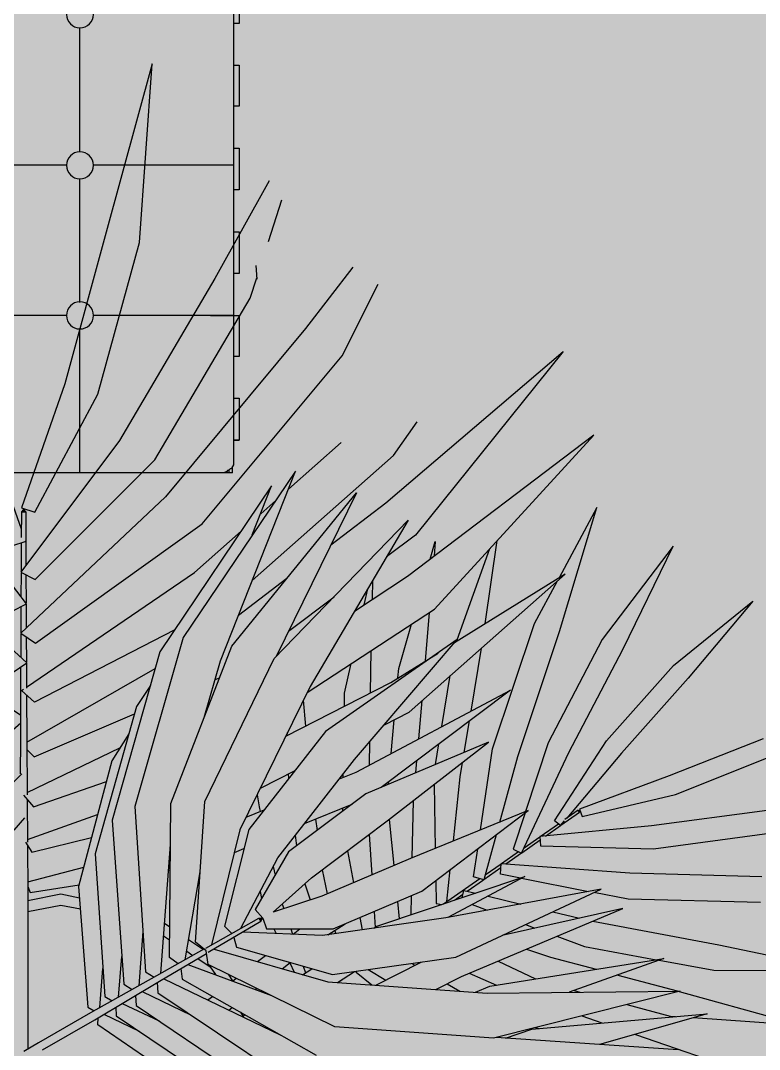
# Model space of a CAD drawing. Header units: millimetres. Extents: x 11706 to 69606, y 10911 to 38811.
# Drawn here: x 31930 to 32644, y 12427 to 13422 of the extents above; entities that cross this region are included whole.
import ezdxf

# ---------------------------------------------------------------- set-up
doc = ezdxf.new("R2010")
doc.units = ezdxf.units.MM
for name, color, linetype in [('floor', 172, 'Continuous'), ('Furniture', 34, 'Continuous'), ('plants', 69, 'Continuous'), ('wall', 5, 'Continuous')]:
    doc.layers.add(name, color=color, linetype=linetype)
doc.layers.add('hatch', color=252, linetype='Continuous', lineweight=0)

# ---------------------------------------------------------------- blocks, each defined once
blk = doc.blocks.new('sadfaaa')
at = {"layer": 'hatch', "ltscale": 10}
blk.add_hatch(color=254, dxfattribs=at).paths.add_polyline_path([(-5.55625, 365.125), (-5.55625, 366.7125), (-6.35, 368.3), (-6.35, 374.65), (-768.35, 374.65), (-768.35, 302.41875), (-774.7, 302.41875), (-774.7, 261.9375), (-768.35, 261.9375), (-768.35, 222.25), (-774.7, 222.25), (-774.7, 181.76875), (-768.35, 181.76875), (-768.35, 141.2875), (-774.7, 141.2875), (-774.7, 100.80625), (-768.35, 100.80625), (-768.35, 60.325), (-774.7, 60.325), (-774.7, 19.84375), (-768.35, 19.84375), (-768.35, -19.84375), (-774.7, -19.84375), (-774.7, -60.325), (-768.35, -60.325), (-768.35, -100.80625), (-774.7, -100.80625), (-774.7, -141.2875), (-768.35, -141.2875), (-768.35, -181.76875), (-774.7, -181.76875), (-774.7, -222.25), (-768.35, -222.25), (-768.35, -261.9375), (-774.7, -261.9375), (-774.7, -302.41875), (-768.35, -302.41875), (-768.35, -374.65), (-9.525, -374.65), (-9.525, -370.68125), (-7.9375, -370.68125), (-7.14375, -369.8875), (-6.35, -368.3), (-5.55625, -366.7125), (-5.55625, -365.125)])
for p, q in [((-6.35, 374.65), (-768.35, 374.65)), ((-15.08125, 374.65), (-17.4625, 374.65)), ((-13.49375, 373.85625), (-15.08125, 374.65)), ((-11.90625, 373.0625), (-13.49375, 373.85625)), ((-11.1125, 372.26875), (-11.90625, 373.0625)), ((-9.525, 371.475), (-11.1125, 372.26875)), ((-9.525, 374.65), (-9.525, 371.475)), ((-8.73125, 370.68125), (-9.525, 371.475)), ((-7.9375, 370.68125), (-8.73125, 370.68125)), ((-7.14375, 369.8875), (-7.9375, 370.68125)), ((-6.35, 368.3), (-7.14375, 369.8875)), ((-6.35, 374.65), (-6.35, 368.3)), ((-5.55625, 366.7125), (-6.35, 368.3)), ((-5.55625, 365.125), (-5.55625, 366.7125)), ((-5.55625, -365.125), (-5.55625, 365.125))]:
    blk.add_line(p, q)
at = {"color": 0}
for p, q in [((-153.9875, 374.65), (-153.9875, 235.74375)), ((0, 342.9), (-5.55625, 342.9)), ((-5.55625, 342.9), (0, 342.9)), ((0, 302.41875), (0, 342.9)), ((-5.55625, 302.41875), (0, 302.41875)), ((0, 261.9375), (-5.55625, 261.9375)), ((0, 222.25), (0, 261.9375)), ((-166.6875, 222.25), (-271.4625, 222.25)), ((-5.55625, 222.25), (-140.49375, 222.25)), ((-27.78125, 222.25), (0, 222.25)), ((-153.9875, 209.55), (-153.9875, 89.69375)), ((0, 181.76875), (-5.55625, 181.76875)), ((0, 141.2875), (0, 181.76875)), ((-5.55625, 141.2875), (0, 141.2875)), ((0, 100.80625), (-5.55625, 100.80625)), ((0, 60.325), (0, 100.80625)), ((-166.6875, 76.99375), (-271.4625, 76.99375)), ((-5.55625, 76.99375), (-140.49375, 76.99375)), ((-153.9875, 63.5), (-153.9875, -56.35625)), ((-5.55625, 60.325), (0, 60.325)), ((0, 19.84375), (-5.55625, 19.84375)), ((0, -19.84375), (0, 19.84375)), ((-5.55625, -19.84375), (0, -19.84375)), ((0, -60.325), (-5.55625, -60.325)), ((0, -100.80625), (0, -60.325))]:
    blk.add_line(p, q, dxfattribs=at)
for centre in [(-153.9875, 222.25), (-153.9875, 76.99375), (-153.9875, -69.05625)]:
    blk.add_circle(centre, 13.09086, dxfattribs=at)
blk = doc.blocks.new('z_49')
for p, q in [((1.1721, 9.5133), (0.7252, 7.8857)), ((1.0472, 7.7871), (1.1721, 9.5133)), ((2.3027, 8.3822), (1.7756, 7.4367)), ((2.2959, 7.7953), (2.4257, 8.1982)), ((0.7252, 7.8857), (0.3248, 6.4193)), ((0.6468, 6.3197), (1.0472, 7.7871)), ((2.1735, 7.5617), (2.1832, 7.4316)), ((3.1127, 7.5465), (2.6529, 6.9542)), ((1.7756, 7.4367), (0.8544, 5.8697)), ((2.119, 7.2464), (2.1823, 7.443)), ((3.009, 6.69), (3.3558, 7.3836)), ((1.1979, 5.682), (2.119, 7.2464)), ((2.6529, 6.9542), (1.2995, 5.3239)), ((1.6556, 5.0643), (3.009, 6.69)), ((3.4308, 5.2654), (5.1451, 6.7304)), ((5.1451, 6.7304), (3.7165, 4.955)), ((0.3248, 6.4193), (-0.0936, 5.2176)), ((0.0353, 5.1781), (0.6468, 6.3197)), ((-0.092, 5.0125), (-0.4674, 6.0627)), ((3.5055, 5.7245), (3.7329, 6.0506)), ((5.4412, 5.9219), (3.6415, 4.5556)), ((3.9005, 4.2389), (5.4412, 5.9219)), ((0.8544, 5.8697), (-0.098, 4.5956)), ((2.4885, 5.3981), (2.9988, 5.8511)), ((0.0396, 4.5235), (1.1979, 5.682)), ((2.1394, 4.5165), (3.5055, 5.7245)), ((-0.0455, 4.2896), (-0.997, 5.5292)), ((2.5573, 5.5721), (1.469, 3.9641)), ((1.831, 3.7374), (2.5573, 5.5721)), ((2.3264, 5.4318), (1.2453, 3.824)), ((2.1394, 4.9559), (2.3264, 5.4318)), ((1.2995, 5.3239), (-0.101, 4.0071)), ((1.9401, 3.8805), (3.147, 5.3648)), ((2.2201, 5.1601), (2.3661, 5.2896)), ((3.147, 5.3648), (2.369, 3.7801)), ((-0.0936, 5.2176), (0.0353, 5.1781)), ((-0.092, 4.9322), (-0.0907, 5.179)), ((-0.0907, 5.179), (-0.0713, 5.2031)), ((-0.0907, 5.179), (-0.0519, 5.179)), ((-0.0713, 5.2031), (-0.0713, 5.179)), ((-0.0519, 5.179), (-0.0713, 5.2031)), ((-0.0519, 5.179), (-0.0496, 4.6603)), ((2.9001, 4.8613), (3.4308, 5.2654)), ((5.471, 5.2222), (5.1062, 4.5418)), ((5.1101, 4.0232), (5.471, 5.2222)), ((2.3522, 3.7618), (3.647, 5.0991)), ((3.647, 5.0991), (2.6977, 3.4896)), ((-0.0422, 3.7195), (-1.4421, 5.0015)), ((0.042, 3.9079), (1.6556, 5.0643)), ((1.5815, 4.5934), (2.0306, 4.9919)), ((-0.1778, 4.8545), (-0.0572, 4.8914)), ((-0.0936, 4.6018), (-0.092, 4.8807)), ((-0.0496, 4.8939), (-0.0506, 4.8984)), ((-0.0506, 4.8934), (-0.0496, 4.8939)), ((3.7165, 4.955), (3.437, 4.7431)), ((3.8593, 4.7209), (3.9085, 4.8934)), ((3.9085, 4.8934), (3.8971, 4.7496)), ((4.3898, 4.0963), (4.5084, 4.9029)), ((4.1189, 3.942), (4.4379, 4.8258)), ((6.209, 4.8485), (5.5226, 3.9454)), ((5.7214, 3.8488), (6.209, 4.8485)), ((-0.098, 4.5956), (0.0396, 4.5235)), ((-0.0947, 4.3542), (-0.0936, 4.5933)), ((-0.0444, 3.4821), (1.5815, 4.5934)), ((-0.0496, 4.5701), (-0.0479, 4.2938)), ((2.0066, 4.1811), (2.4736, 4.5367)), ((3.6415, 4.5556), (3.1265, 4.2166)), ((3.3013, 4.3316), (3.3056, 4.5202)), ((3.6556, 3.2421), (5.1646, 4.5781)), ((5.1646, 4.5781), (4.0955, 3.9132)), ((4.8684, 4.0984), (5.0904, 4.5125)), ((3.2209, 4.2788), (3.2557, 4.4357)), ((-1.7241, 4.2957), (-0.0996, 3.2139)), ((-0.182, 4.2182), (-0.0455, 4.2896)), ((-0.0479, 4.2879), (-0.047, 4.0574)), ((2.4898, 4.025), (2.9301, 4.3588)), ((6.2116, 3.6918), (6.9808, 4.3161)), ((6.9808, 4.3161), (6.3558, 3.5717)), ((-0.0959, 4.0114), (-0.0947, 4.2636)), ((2.6698, 3.4326), (3.9005, 4.2389)), ((3.814, 3.7382), (3.8525, 4.2074)), ((3.5556, 3.6651), (3.6783, 4.0937)), ((4.4634, 2.8854), (4.8684, 4.0984)), ((-0.101, 4.0071), (0.042, 3.9079)), ((-0.0969, 3.7696), (-0.0959, 4.0039)), ((1.3892, 4.0379), (0.0328, 3.3369)), ((4.7085, 2.8127), (5.1101, 4.0232)), ((-0.047, 3.9696), (-0.0455, 3.7225)), ((1.469, 3.9641), (1.0017, 2.3303)), ((4.1212, 3.9433), (2.8457, 3.0533)), ((3.1274, 2.7825), (4.1212, 3.9433)), ((4.1129, 3.9241), (4.1189, 3.9405)), ((5.5226, 3.9454), (4.9993, 2.9464)), ((1.2453, 3.824), (0.7847, 2.1966)), ((1.3512, 2.3592), (1.9401, 3.8805)), ((3.2809, 3.4283), (3.2901, 3.839)), ((3.4793, 3.53), (3.9357, 3.8139)), ((4.255, 3.2527), (4.3553, 3.8616)), ((5.2009, 2.8518), (5.7214, 3.8488)), ((-0.1846, 3.6218), (-0.0422, 3.7195)), ((-0.0455, 3.7172), (-0.0444, 3.4728)), ((1.6731, 3.1908), (1.831, 3.7374)), ((1.6787, 2.3764), (2.3522, 3.7618)), ((3.0316, 3.4246), (3.0951, 3.7113)), ((5.5636, 2.9631), (6.2116, 3.6918)), ((-0.101, 2.9693), (-0.098, 3.6817)), ((-0.0422, 2.9527), (1.1996, 3.6627)), ((3.5474, 3.5723), (3.5556, 3.6651)), ((3.9722, 3.1026), (4.0543, 3.5953)), ((1.1538, 3.5007), (1.0182, 3.2949)), ((1.7787, 3.5565), (1.8218, 3.5748)), ((2.6977, 3.4896), (2.0202, 2.102)), ((2.4631, 3.0092), (3.4793, 3.53)), ((6.3558, 3.5717), (5.7102, 2.8447)), ((-0.092, 3.45), (-0.0725, 3.463)), ((0.0328, 3.3369), (-0.092, 3.45)), ((-0.0444, 3.407), (-0.0422, 2.9693)), ((3.0298, 3.2996), (3.0316, 3.4246)), ((3.1437, 2.6626), (4.6363, 3.4552)), ((4.6363, 3.4552), (3.3841, 2.5137)), ((1.0182, 3.2949), (0.6205, 1.8719)), ((1.7051, 3.3013), (1.7184, 3.3077)), ((2.6316, 3.3561), (2.6529, 3.1067)), ((3.749, 2.9841), (3.781, 3.3531)), ((0.028, 2.8104), (0.9983, 3.2239)), ((3.4168, 3.12), (3.6556, 3.2421)), ((-0.1756, 3.0706), (-0.0996, 3.1384)), ((3.4825, 2.8426), (3.5115, 3.1685)), ((4.1889, 2.8511), (4.2392, 3.1566)), ((0.9444, 3.0311), (0.7807, 2.7722)), ((2.8457, 3.0533), (2.1044, 2.1053)), ((2.4769, 3.0167), (2.4804, 3.0457)), ((-0.1026, 2.6463), (-0.101, 2.9693)), ((-0.0422, 2.9693), (-0.0388, 2.4406)), ((-0.0388, 2.4653), (0.8587, 2.8956)), ((4.4251, 2.9501), (3.2359, 2.4516)), ((3.2716, 2.7306), (3.2745, 2.9538)), ((3.4561, 2.1983), (4.4251, 2.9501)), ((3.9107, 2.7345), (3.9441, 2.9348)), ((4.9993, 2.9464), (4.7821, 2.2801)), ((5.0614, 2.1916), (5.5636, 2.9631)), ((7.0788, 2.9841), (6.1724, 2.6244)), ((-0.0422, 2.8817), (0.028, 2.8104)), ((4.3472, 2.1027), (4.4634, 2.8854)), ((4.5325, 2.1783), (4.7085, 2.8127)), ((4.7441, 1.8781), (5.2009, 2.8518)), ((5.7102, 2.8447), (5.1805, 2.2157)), ((6.2336, 2.4465), (7.1431, 2.808)), ((0.7807, 2.7722), (0.4595, 1.5552)), ((2.3853, 1.8337), (3.1274, 2.7825)), ((3.7204, 2.6547), (3.7308, 2.7744)), ((4.15, 2.6152), (4.1729, 2.7544)), ((-0.1705, 2.5645), (-0.0907, 2.6448)), ((2.2182, 2.5074), (2.5523, 2.6782)), ((2.4855, 2.644), (2.4898, 2.5993)), ((2.9818, 2.5963), (3.1437, 2.6626)), ((3.0195, 2.6117), (3.0195, 2.6446)), ((4.0839, 1.9954), (4.15, 2.6152)), ((6.1724, 2.6244), (5.3032, 2.3035)), ((0.0227, 2.3254), (0.7278, 2.5722)), ((3.4561, 2.5439), (3.4583, 2.5695)), ((3.8986, 2.5416), (3.9085, 1.9238)), ((-0.0742, 2.4373), (0.0227, 2.3254)), ((-0.0388, 2.3959), (-0.0357, 1.9826)), ((2.186, 2.4417), (2.206, 2.3267)), ((3.2359, 2.4516), (2.4898, 1.8908)), ((5.3279, 2.2319), (6.2336, 2.4465)), ((1.0017, 2.3303), (1.1077, 0.7308)), ((1.3383, 0.8676), (1.3512, 2.3592)), ((1.5896, 1.016), (1.6787, 2.3764)), ((2.0809, 2.2261), (2.2547, 2.2976)), ((2.206, 2.3267), (2.2165, 2.2818)), ((2.643, 2.1629), (3.1042, 2.3525)), ((3.0147, 2.2851), (3.0147, 2.3159)), ((4.8063, 2.29), (3.6704, 1.8269)), ((3.6857, 1.833), (3.6969, 2.3834)), ((3.6969, 2.3834), (3.6969, 2.3851)), ((3.78, 1.5094), (4.8063, 2.29)), ((5.2912, 2.2927), (5.1626, 2.2033)), ((5.3032, 2.2749), (5.2912, 2.2927)), ((5.2912, 2.2927), (5.3032, 2.2881)), ((5.3032, 2.3035), (5.3279, 2.2319)), ((7.1175, 2.2899), (6.0003, 2.1402)), ((-0.1651, 2.1006), (-0.0619, 2.2177)), ((-0.0357, 2.0097), (0.643, 2.2505)), ((0.7847, 2.1966), (0.8969, 0.6089)), ((2.7115, 1.6378), (3.4561, 2.1983)), ((2.752, 2.2077), (2.765, 2.0973)), ((3.4636, 2.2039), (3.5088, 1.758)), ((4.7785, 2.2689), (4.6635, 1.9159)), ((5.1199, 2.1446), (5.0614, 2.1916)), ((5.1199, 2.1446), (5.1585, 2.1903)), ((5.1229, 2.1473), (5.3032, 2.2749)), ((5.3032, 2.2881), (5.2975, 2.2838)), ((5.3032, 2.2749), (5.3032, 2.2881)), ((2.0202, 2.102), (1.7452, 0.9904)), ((2.1044, 2.1053), (1.8693, 1.1699)), ((6.0003, 2.1402), (4.9193, 2.0372)), ((4.9245, 2.0377), (5.1009, 2.1603)), ((4.9741, 2.0424), (5.1199, 2.1446)), ((0.0061, 1.8879), (0.5844, 2.0295)), ((2.5536, 2.0499), (2.5663, 1.9478)), ((3.2703, 2.0583), (3.2942, 1.6671)), ((4.4985, 2.056), (4.3775, 1.6196)), ((4.7457, 1.8814), (4.9222, 2.0058)), ((4.768, 1.9288), (4.9193, 2.0343)), ((4.9193, 2.0372), (4.9272, 1.9484)), ((6.0206, 1.9186), (7.1407, 2.0704)), ((-0.0536, 1.9822), (0.0061, 1.8879)), ((-0.0357, 1.9535), (-0.033, 1.5108)), ((1.2535, 0.7121), (1.3478, 1.9605)), ((1.9665, 1.8849), (2.0585, 1.9227)), ((3.0605, 1.9004), (3.1174, 1.5916)), ((4.2798, 1.649), (4.32, 1.9202)), ((4.5488, 1.7764), (4.7148, 1.8919)), ((4.6635, 1.9159), (4.7441, 1.8781)), ((4.9272, 1.9484), (6.0206, 1.9186)), ((0.6205, 1.8719), (0.713, 0.4917)), ((2.0276, 1.1502), (2.3853, 1.8337)), ((2.4898, 1.8908), (2.1681, 1.3318)), ((3.6704, 1.8269), (2.8129, 1.4621)), ((4.5923, 1.7733), (4.7422, 1.879)), ((-0.033, 1.5998), (0.5084, 1.7415)), ((1.3291, 1.7133), (1.3456, 1.716)), ((1.4905, 0.8463), (1.6342, 1.6965)), ((2.3405, 1.7494), (2.3607, 1.6658)), ((2.8161, 1.7165), (2.8639, 1.4837)), ((4.0214, 1.4096), (4.0543, 1.7181)), ((4.3775, 1.6225), (4.5426, 1.7382)), ((4.3898, 1.6663), (4.5446, 1.7735)), ((4.5388, 1.6747), (4.5446, 1.7767)), ((4.5446, 1.7767), (5.7894, 1.6869)), ((2.3416, 1.3071), (2.7115, 1.6378)), ((3.3435, 1.1701), (4.7747, 1.6505)), ((3.9135, 1.6109), (3.917, 1.3888)), ((3.9883, 1.3865), (4.3397, 1.631)), ((4.7747, 1.6505), (4.0312, 1.2539)), ((4.218, 1.5094), (4.3753, 1.6203)), ((4.3775, 1.6196), (4.2798, 1.649)), ((4.7329, 1.6365), (4.5388, 1.6747)), ((4.7441, 1.6343), (5.3904, 1.5071)), ((5.7894, 1.6869), (7.066, 1.6514)), ((-0.033, 1.5538), (-0.0082, 1.4956)), ((-0.033, 1.5108), (-0.033, -0.0187)), ((-0.0082, 1.4956), (0.4635, 1.5725)), ((0.4595, 1.5552), (0.5493, 0.3858)), ((2.214, 1.5063), (2.2296, 1.4385)), ((2.6468, 1.5798), (2.6977, 1.4243)), ((2.9216, 1.1443), (3.78, 1.5094)), ((5.5145, 1.5302), (4.0125, 1.2504)), ((4.106, 0.8706), (5.5145, 1.5302)), ((4.169, 1.4472), (4.1837, 1.5177)), ((4.1837, 1.5177), (4.2974, 1.4903)), ((5.7739, 1.4316), (5.4431, 1.4967)), ((-0.033, 1.4189), (0.2872, 1.4825)), ((0.2872, 1.4825), (0.4678, 1.4465)), ((2.8129, 1.4621), (2.3405, 1.307)), ((3.5442, 1.4091), (3.561, 1.2431)), ((3.6746, 1.2812), (3.6783, 1.4662)), ((4.0939, 1.422), (4.1749, 1.4797)), ((4.4193, 1.4609), (4.7351, 1.385)), ((7.0545, 1.3989), (5.7739, 1.4316)), ((-0.033, 1.3114), (0.2872, 1.3749)), ((0.2872, 1.3749), (0.4762, 1.3373)), ((2.1681, 1.3318), (2.2405, 1.2487)), ((2.429, 1.385), (2.4438, 1.341)), ((3.3172, 1.3126), (3.3263, 1.1592)), ((3.917, 1.3888), (3.9709, 1.3807)), ((4.1631, 0.6847), (5.7238, 1.3422)), ((4.266, 1.3792), (4.4116, 1.3248)), ((5.7238, 1.3422), (4.5557, 1.0812)), ((5.0451, 1.3104), (5.3032, 1.2482)), ((1.2902, 1.1986), (1.3408, 1.1648)), ((1.6894, 0.9587), (2.2027, 1.2493)), ((2.2221, 1.2157), (1.7135, 0.9165)), ((2.2027, 1.2493), (2.2221, 1.2157)), ((2.2027, 1.2493), (2.2386, 1.2481)), ((2.2386, 1.2481), (2.2124, 1.2325)), ((2.2221, 1.2157), (2.2386, 1.2481)), ((2.2405, 1.2487), (2.2762, 1.1445)), ((4.0125, 1.2504), (2.8195, 1.0816)), ((3.1794, 1.254), (3.2014, 1.1356)), ((5.4311, 1.2189), (6.6527, 0.9902)), ((1.0438, 0.5944), (1.0821, 1.1193)), ((1.8693, 1.1699), (1.9401, 1.1007)), ((2.8195, 1.0816), (2.0482, 1.1137)), ((2.2762, 1.1445), (2.9216, 1.1443)), ((2.3483, 1.1445), (2.369, 1.1003)), ((2.5103, 1.1444), (2.5273, 1.0938)), ((2.533, 1.0935), (2.5992, 1.1444)), ((2.869, 1.0886), (3.0387, 1.1941)), ((2.936, 1.1305), (2.9429, 1.0991)), ((3.315, 1.1518), (3.3435, 1.1701)), ((4.7809, 1.1866), (4.8732, 1.1521)), ((1.2811, 1.0778), (1.3397, 1.0386)), ((1.5237, 1.0426), (1.6676, 0.9464)), ((1.6915, 0.9318), (1.5896, 1.016)), ((1.9621, 1.0626), (1.9866, 0.9667)), ((5.0849, 1.073), (5.3518, 0.9732)), ((1.6713, 0.9485), (1.2128, 0.6895)), ((1.2427, 0.6391), (1.6959, 0.9059)), ((1.5045, 0.9286), (1.5648, 0.8883)), ((1.7135, 0.8014), (1.6915, 0.9318)), ((1.769, 0.949), (2.869, 0.6313)), ((1.9866, 0.9667), (2.9143, 0.7025)), ((4.7911, 0.9493), (5.0236, 0.8717)), ((5.3518, 0.9732), (6.0463, 0.8451)), ((6.6527, 0.9902), (7.8709, 0.734)), ((0.8458, 0.4836), (0.8778, 0.8779)), ((1.421, 0.8068), (1.3383, 0.8676)), ((1.5166, 0.8005), (2.3249, 0.4999)), ((1.6122, 0.8567), (1.7322, 0.7764)), ((2.936, 0.1984), (1.7135, 0.8014)), ((2.1894, 0.8276), (2.2663, 0.8871)), ((2.4279, 0.7588), (2.5057, 0.8189)), ((2.5019, 0.8159), (2.5441, 0.7252)), ((2.9143, 0.7025), (4.106, 0.8706)), ((3.3331, 0.5991), (3.7714, 0.8234)), ((3.6823, 0.8109), (3.7126, 0.7933)), ((4.4367, 0.5916), (6.1205, 0.8567)), ((4.517, 0.8337), (4.8792, 0.6615)), ((5.0236, 0.8717), (5.465, 0.7536)), ((6.1205, 0.8567), (5.2052, 0.5316)), ((6.6037, 0.7422), (6.0735, 0.8401)), ((0.6662, 0.3831), (0.6949, 0.7613)), ((1.1077, 0.7308), (1.1897, 0.6761)), ((1.4481, 0.76), (1.4594, 0.658)), ((1.7322, 0.7764), (1.782, 0.7019)), ((1.9057, 0.7066), (1.9489, 0.6419)), ((2.6258, 0.7017), (2.7144, 0.7595)), ((2.6316, 0.7828), (2.6529, 0.7198)), ((2.962, 0.6249), (3.1274, 0.7326)), ((3.1425, 0.7217), (3.1499, 0.7357)), ((3.2963, 0.6017), (3.1425, 0.7217)), ((3.26, 0.7513), (3.4292, 0.6482)), ((4.2356, 0.7152), (4.5005, 0.6017)), ((5.6732, 0.6979), (6.2475, 0.5442)), ((7.8709, 0.734), (6.6037, 0.7422)), ((1.2128, 0.6895), (0.5758, 0.3325)), ((0.6147, 0.2653), (1.2427, 0.6391)), ((0.8969, 0.6089), (0.9765, 0.5567)), ((1.2191, 0.6251), (1.2256, 0.5269)), ((1.2821, 0.6623), (2.4101, 0.1197)), ((1.4594, 0.658), (2.7575, -0.0767)), ((1.9472, 0.6404), (1.9832, 0.6684)), ((2.869, 0.6313), (4.4098, 0.5242)), ((2.965, 0.6247), (3.0046, 0.6526)), ((3.9152, 0.5586), (4.1631, 0.6847)), ((4.0233, 0.6136), (4.1462, 0.5425)), ((1.0093, 0.5001), (1.0146, 0.405)), ((1.0754, 0.5395), (1.5491, 0.3103)), ((1.2256, 0.5269), (2.5573, -0.3649)), ((2.1681, 0.5582), (2.1823, 0.5697)), ((4.2974, 0.532), (4.4367, 0.5916)), ((4.4098, 0.5242), (6.2783, 0.5416)), ((6.2783, 0.5416), (4.4728, 0.0889)), ((5.2508, 0.5478), (5.3082, 0.5325)), ((6.2475, 0.5442), (6.2576, 0.5414)), ((6.2671, 0.5387), (7.4508, 0.2095)), ((0.713, 0.4917), (0.7833, 0.4486)), ((0.8806, 0.4235), (1.2382, 0.254)), ((1.0146, 0.405), (2.3335, -0.4859)), ((1.7095, 0.4568), (1.754, 0.4912)), ((5.7623, 0.4122), (6.1808, 0.3013)), ((0.5758, 0.3325), (0.0713, 0.0412)), ((0.5493, 0.3858), (0.6101, 0.3517)), ((0.7031, 0.3182), (1.0456, 0.1539)), ((0.8189, 0.3869), (0.8211, 0.3044)), ((0.8211, 0.3044), (1.9701, -0.4658)), ((1.9114, 0.3597), (1.9432, 0.3842)), ((2.0254, 0.3377), (2.052, 0.2979)), ((2.0482, 0.294), (2.0672, 0.314)), ((4.8412, 0.1754), (6.5397, 0.3243)), ((5.3247, 0.3025), (5.5191, 0.2349)), ((6.5397, 0.3243), (5.4973, 0.0273)), ((6.1808, 0.3013), (6.2336, 0.2975)), ((0.1101, -0.026), (0.6147, 0.2653)), ((0.6468, 0.2156), (0.6484, 0.2854)), ((1.6154, -0.4469), (0.6468, 0.2156)), ((7.4508, 0.2095), (6.4026, 0.2853)), ((2.2812, 0.1819), (2.2902, 0.1878)), ((2.3123, 0.167), (2.3182, 0.1715)), ((4.4728, 0.0889), (2.936, 0.1984)), ((4.5883, 0.0889), (4.8412, 0.1754)), ((4.8792, 0.1908), (4.907, 0.1812)), ((5.8486, 0.1202), (5.8372, 0.1241)), ((7.0328, -0.2864), (5.8486, 0.1202)), ((0.0713, 0.0412), (-0.0713, -0.0412)), ((6.2576, -0.0243), (4.4974, 0.0951))]:
    blk.add_line(p, q)

msp = doc.modelspace()

# ---------------------------------------------------------------- hatches: boundary and pattern name
at = {"layer": 'floor'}
h = msp.add_hatch(dxfattribs=at)
h.set_pattern_fill('ANGLE', color=252, scale=40, style=0)
h.set_pattern_definition([(0, (-135610.08, 201539), (0, 279.4), [203.2, -76.2]), (90, (-135610.08, 201539), (-279.4, 2e-14), [203.2, -76.2])])
h.paths.add_polyline_path([(34106.45, 24820.53), (40906.45, 24820.53), (40906.45, 14885.53), (34106.45, 14885.53)], flags=16)
h.paths.add_polyline_path([(31206.45, 27460.53), (34706.45, 27460.53), (34706.45, 28235.53), (35906.45, 28235.53), (35906.45, 27415.53), (35911.45, 27410.53), (36901.45, 27410.53), (36906.45, 27415.53), (36906.45, 28235.53), (38106.45, 28235.53), (38106.45, 27415.53), (38111.45, 27410.53), (38631.45, 27410.53), (39406.45, 27410.53), (39406.45, 28260.53), (43006.45, 28260.53), (43006.45, 27460.53), (43806.45, 27460.53), (43806.45, 11710.53), (31206.45, 11710.53)])
at = {"layer": 'hatch', "true_color": 0xc3db84}
h = msp.add_hatch(color=53, dxfattribs=at)
h.paths.add_polyline_path([(34106.45, 24820.53), (40906.45, 24820.53), (40906.45, 14885.53), (34106.45, 14885.53)], flags=16)
h.paths.add_polyline_path([(31206.45, 27460.53), (34706.45, 27460.53), (34706.45, 28235.53), (35906.45, 28235.53), (35906.45, 27415.53), (35911.45, 27410.53), (36901.45, 27410.53), (36906.45, 27415.53), (36906.45, 28235.53), (38106.45, 28235.53), (38106.45, 27415.53), (38111.45, 27410.53), (38631.45, 27410.53), (39406.45, 27410.53), (39406.45, 28260.53), (43006.45, 28260.53), (43006.45, 27460.53), (43806.45, 27460.53), (43806.45, 11710.53), (31206.45, 11710.53)])
at = {"layer": 'wall', "true_color": 0x706e6b}
h = msp.add_hatch(color=8, dxfattribs=at)
h.paths.add_polyline_path([(12406.45, 15910.53), (16506.45, 15910.53), (16506.45, 16010.53), (16606.45, 16010.53), (16606.45, 14810.53), (16506.45, 14810.53), (16506.45, 15810.53), (12406.45, 15810.53)])
h.paths.add_polyline_path([(68906.45, 19785.53), (65406.45, 19785.53), (65406.45, 19885.53), (65306.45, 19885.53), (65306.45, 19585.53), (65406.45, 19585.53), (65406.45, 19685.53), (68906.45, 19685.53)])
h.paths.add_polyline_path([(68906.45, 22460.53), (64667.25, 22460.53), (64667.25, 22311.14), (65306.45, 22311.14), (65306.45, 20885.53), (65406.45, 20885.53), (65406.45, 22311.14), (68906.45, 22311.14)])
h.paths.add_polyline_path([(16606.45, 13910.53), (16506.45, 13910.53), (16506.45, 11710.53), (16606.45, 11710.53)])
h.paths.add_polyline_path([(65406.45, 18585.53), (65306.45, 18585.53), (65306.45, 17010.53), (65406.45, 17010.53)])
h.paths.add_polyline_path([(63706.45, 16485.53), (63506.45, 16485.53), (63506.45, 11710.53), (63706.45, 11710.53)])
h.paths.add_polyline_path([(63906.45, 17010.53), (63706.45, 17010.53), (63706.45, 16760.53), (63906.45, 16760.53)])
h.paths.add_polyline_path([(66906.45, 17010.53), (64906.45, 17010.53), (64906.45, 16760.53), (66906.45, 16760.53)])
h.paths.add_polyline_path([(63481.45, 27460.53), (63331.45, 27460.53), (63331.45, 22685.53), (63481.45, 22685.53)], flags=16)
h.paths.add_polyline_path([(63856.53, 22460.53), (63706.45, 22460.53), (63706.45, 22310.53), (63856.53, 22310.53)], flags=17)
h.paths.add_polyline_path([(56081.45, 16485.53), (55931.45, 16485.53), (55931.45, 11710.53), (56081.45, 11710.53)])
h.paths.add_polyline_path([(48681.45, 16485.53), (48531.45, 16485.53), (48531.45, 11710.53), (48681.45, 11710.53)])
h.paths.add_polyline_path([(48681.45, 27460.53), (48531.45, 27460.53), (48531.45, 22685.53), (48681.45, 22685.53)], flags=16)
h.paths.add_polyline_path([(19056.45, 22085.53), (18956.45, 22085.53), (18956.45, 17085.53), (19056.45, 17085.53)])
h.paths.add_polyline_path([(26806.45, 13826.67), (26706.45, 13826.67), (26706.45, 11710.53), (26806.45, 11710.53)])
h.paths.add_polyline_path([(18706.45, 22435.53), (12406.45, 22435.53), (12406.45, 22335.53), (18706.45, 22335.53)])
h.paths.add_polyline_path([(26106.45, 22435.53), (19306.45, 22435.53), (19306.45, 22335.53), (26106.45, 22335.53)], flags=17)
h.paths.add_polyline_path([(12406.45, 18085.53), (12406.45, 18185.53), (16606.45, 18185.53), (16606.45, 16910.53), (16506.45, 16910.53), (16506.45, 18085.53)])
h.paths.add_polyline_path([(31206.45, 16835.53), (28206.45, 16835.53), (28206.45, 16735.53), (31206.45, 16735.53)])
h.paths.add_polyline_path([(19306.45, 22956.79), (19206.45, 22956.79), (19206.45, 22685.53), (19306.45, 22685.53)], flags=17)
h.paths.add_polyline_path([(28206.45, 22435.53), (31206.45, 22435.53), (31206.45, 22335.53), (28206.45, 22335.53)], flags=17)
h.paths.add_polyline_path([(69506.45, 20085.53), (68906.45, 20085.53), (68906.45, 19485.53), (69506.45, 19485.53)])
h.paths.add_polyline_path([(66906.45, 15610.53), (66906.45, 17010.53), (68906.45, 17010.53), (68906.45, 17885.53), (69606.45, 17885.53), (69606.45, 16310.53), (67606.45, 16310.53), (67606.45, 15610.53)])
h.paths.add_polyline_path([(48606.45, 20751.89), (48506.45, 20751.89), (48506.45, 18419.17), (48606.45, 18419.17)])
h.paths.add_polyline_path([(43506.45, 11710.53), (44106.45, 11710.53), (44106.45, 11010.53), (43506.45, 11010.53)])
h.paths.add_polyline_path([(63106.45, 22685.53), (63706.45, 22685.53), (63706.45, 22085.53), (63106.45, 22085.53)], flags=17)
h.paths.add_polyline_path([(69606.45, 23085.53), (68906.45, 23085.53), (68906.45, 21685.53), (69606.45, 21685.53)])
h.paths.add_polyline_path([(65706.45, 11710.53), (66906.45, 11710.53), (66906.45, 14610.53), (67606.45, 14610.53), (67606.45, 10910.53), (65706.45, 10910.53)])
h.paths.add_polyline_path([(62706.45, 11710.53), (64106.45, 11710.53), (64106.45, 10910.53), (62706.45, 10910.53)])
h.paths.add_polyline_path([(55306.45, 11710.53), (56706.45, 11710.53), (56706.45, 10910.53), (55306.45, 10910.53)])
h.paths.add_polyline_path([(47906.45, 11710.53), (49306.45, 11710.53), (49306.45, 10910.53), (47906.45, 10910.53)])
h.paths.add_polyline_path([(60506.45, 11710.53), (61106.45, 11710.53), (61106.45, 11010.53), (60506.45, 11010.53)])
h.paths.add_polyline_path([(58306.45, 11710.53), (58906.45, 11710.53), (58906.45, 11010.53), (58306.45, 11010.53)])
h.paths.add_polyline_path([(53106.45, 11710.53), (53706.45, 11710.53), (53706.45, 11010.53), (53106.45, 11010.53)])
h.paths.add_polyline_path([(50906.45, 11710.53), (51506.45, 11710.53), (51506.45, 11010.53), (50906.45, 11010.53)])
h.paths.add_polyline_path([(45706.45, 11710.53), (46306.45, 11710.53), (46306.45, 11010.53), (45706.45, 11010.53)])
h.paths.add_polyline_path([(48306.45, 17085.53), (48906.45, 17085.53), (48906.45, 16485.53), (48306.45, 16485.53)])
h.paths.add_polyline_path([(55706.45, 17085.53), (56306.45, 17085.53), (56306.45, 16485.53), (55706.45, 16485.53)])
h.paths.add_polyline_path([(63106.45, 17085.53), (63706.45, 17085.53), (63706.45, 16485.53), (63106.45, 16485.53)])
h.paths.add_polyline_path([(55706.45, 22685.53), (56306.45, 22685.53), (56306.45, 22085.53), (55706.45, 22085.53)], flags=17)
h.paths.add_polyline_path([(48306.45, 22685.53), (48906.45, 22685.53), (48906.45, 22085.53), (48306.45, 22085.53)], flags=17)
h.paths.add_polyline_path([(40506.45, 11710.53), (41906.45, 11710.53), (41906.45, 10910.53), (40506.45, 10910.53)])
h.paths.add_polyline_path([(33506.45, 17085.53), (34106.45, 17085.53), (34106.45, 16485.53), (33506.45, 16485.53)])
h.paths.add_polyline_path([(40906.45, 17085.53), (41506.45, 17085.53), (41506.45, 16485.53), (40906.45, 16485.53)])
h.paths.add_polyline_path([(40906.45, 22685.53), (41506.45, 22685.53), (41506.45, 22085.53), (40906.45, 22085.53)], flags=17)
h.paths.add_polyline_path([(33506.45, 22685.53), (34106.45, 22685.53), (34106.45, 22085.53), (33506.45, 22085.53)], flags=17)
h.paths.add_polyline_path([(26406.45, 20751.89), (26506.45, 20751.89), (26506.45, 18419.17), (26406.45, 18419.17)])
h.paths.add_polyline_path([(33106.45, 11710.53), (34506.45, 11710.53), (34506.45, 10910.53), (33106.45, 10910.53)])
h.paths.add_polyline_path([(38306.45, 11710.53), (38906.45, 11710.53), (38906.45, 11010.53), (38306.45, 11010.53)])
h.paths.add_polyline_path([(36106.45, 11710.53), (36706.45, 11710.53), (36706.45, 11010.53), (36106.45, 11010.53)])
h.paths.add_polyline_path([(30906.45, 11710.53), (31506.45, 11710.53), (31506.45, 11010.53), (30906.45, 11010.53)])
h.paths.add_polyline_path([(11746.45, 20385.53), (12406.45, 20385.53), (12406.45, 20985.53), (11746.45, 20985.53)])
h.paths.add_polyline_path([(12406.45, 20985.53), (11706.45, 20985.53), (11706.45, 23360.53), (12406.45, 23360.53)])
h.paths.add_polyline_path([(11746.45, 18785.53), (12406.45, 18785.53), (12406.45, 18185.53), (11746.45, 18185.53)])
h.paths.add_polyline_path([(11746.45, 15210.53), (12406.45, 15210.53), (12406.45, 15810.53), (11746.45, 15810.53)])
h.paths.add_polyline_path([(11746.45, 13610.53), (12406.45, 13610.53), (12406.45, 13010.53), (11746.45, 13010.53)])
h.paths.add_polyline_path([(12406.45, 18185.53), (11706.45, 18185.53), (11706.45, 15810.53), (12406.45, 15810.53)])
h.paths.add_polyline_path([(25706.45, 11710.53), (27106.45, 11710.53), (27106.45, 10910.53), (25706.45, 10910.53)])
h.paths.add_polyline_path([(18306.45, 11710.53), (19706.45, 11710.53), (19706.45, 10910.53), (18306.45, 10910.53)])
h.paths.add_polyline_path([(28706.45, 11710.53), (29306.45, 11710.53), (29306.45, 11010.53), (28706.45, 11010.53)])
h.paths.add_polyline_path([(23506.45, 11710.53), (24106.45, 11710.53), (24106.45, 11010.53), (23506.45, 11010.53)])
h.paths.add_polyline_path([(21306.45, 11710.53), (21906.45, 11710.53), (21906.45, 11010.53), (21306.45, 11010.53)])
h.paths.add_polyline_path([(16306.45, 11710.53), (16906.45, 11710.53), (16906.45, 11010.53), (16306.45, 11010.53)])
h.paths.add_polyline_path([(14306.45, 11710.53), (14906.45, 11710.53), (14906.45, 11010.53), (14306.45, 11010.53)])
h.paths.add_polyline_path([(11706.45, 13010.53), (12406.45, 13010.53), (12406.45, 11710.53), (12906.45, 11710.53), (12906.45, 10910.53), (11706.45, 10910.53)])
h.paths.add_polyline_path([(18706.45, 17085.53), (19306.45, 17085.53), (19306.45, 16485.53), (18706.45, 16485.53)])
h.paths.add_polyline_path([(26106.45, 17085.53), (26706.45, 17085.53), (26706.45, 16485.53), (26106.45, 16485.53)])
h.paths.add_polyline_path([(26106.45, 22685.53), (26706.45, 22685.53), (26706.45, 22085.53), (26106.45, 22085.53)], flags=17)
h.paths.add_polyline_path([(18706.45, 22685.53), (19306.45, 22685.53), (19306.45, 22085.53), (18706.45, 22085.53)], flags=17)
h.paths.add_polyline_path([(14306.45, 31260.53), (14406.45, 31260.53), (14406.45, 30060.53), (14906.45, 30060.53), (14906.45, 29960.53), (14306.45, 29960.53)], flags=17)
h.paths.add_polyline_path([(26456.45, 27460.53), (26356.45, 27460.53), (26356.45, 23766.79), (26456.45, 23766.79)], flags=17)
h.paths.add_polyline_path([(19306.45, 27460.53), (19206.45, 27460.53), (19206.45, 23766.79), (19306.45, 23766.79)], flags=17)
h.paths.add_polyline_path([(11706.45, 28260.53), (12606.45, 28260.53), (12606.45, 27460.53), (12406.45, 27460.53), (12406.45, 26160.53), (11706.45, 26160.53)])
h.paths.add_polyline_path([(16906.45, 27460.53), (13406.45, 27460.53), (13406.45, 28260.53), (16906.45, 28260.53)])
h.paths.add_polyline_path([(11906.45, 30560.53), (11906.45, 31860.53), (15506.45, 31860.53), (15506.45, 28260.53), (14906.45, 28260.53), (14906.45, 31260.53), (12506.45, 31260.53), (12506.45, 30560.53)])
h.paths.add_polyline_path([(12506.45, 29560.53), (11906.45, 29560.53), (11906.45, 28260.53), (12506.45, 28260.53)], flags=17)
h.paths.add_polyline_path([(33106.45, 27460.53), (34506.45, 27460.53), (34506.45, 28260.53), (33106.45, 28260.53)], flags=16)
h.paths.add_polyline_path([(11746.45, 23960.53), (12406.45, 23960.53), (12406.45, 23360.53), (11746.45, 23360.53)])
h.paths.add_polyline_path([(11746.45, 25560.53), (12406.45, 25560.53), (12406.45, 26160.53), (11746.45, 26160.53)])
h.paths.add_polyline_path([(25706.45, 27460.53), (27106.45, 27460.53), (27106.45, 28260.53), (25706.45, 28260.53)], flags=17)
h.paths.add_polyline_path([(18306.45, 27460.53), (19706.45, 27460.53), (19706.45, 28260.53), (18306.45, 28260.53)], flags=17)
h.paths.add_polyline_path([(23506.45, 27460.53), (24106.45, 27460.53), (24106.45, 28160.53), (23506.45, 28160.53)], flags=17)
h.paths.add_polyline_path([(21306.45, 27460.53), (21906.45, 27460.53), (21906.45, 28160.53), (21306.45, 28160.53)], flags=17)
h.paths.add_polyline_path([(30906.45, 27460.53), (31506.45, 27460.53), (31506.45, 28160.53), (30906.45, 28160.53)], flags=17)
h.paths.add_polyline_path([(28706.45, 27460.53), (29306.45, 27460.53), (29306.45, 28160.53), (28706.45, 28160.53)], flags=17)
h.paths.add_polyline_path([(47906.45, 27660.53), (46306.45, 27660.53), (46306.45, 27460.53), (47906.45, 27460.53)], flags=17)
h.paths.add_polyline_path([(45706.45, 27660.53), (44106.45, 27660.53), (44106.45, 27460.53), (45706.45, 27460.53)], flags=17)
h.paths.add_polyline_path([(43006.45, 27460.53), (43006.45, 28260.53), (43406.45, 28260.53), (43406.45, 29360.53), (44106.45, 29360.53), (44106.45, 28260.53), (44106.45, 27460.53)], flags=16)
h.paths.add_polyline_path([(46306.45, 27460.53), (45706.45, 27460.53), (45706.45, 28160.53), (46306.45, 28160.53)], flags=16)
h.paths.add_polyline_path([(55306.45, 27460.53), (56706.45, 27460.53), (56706.45, 28260.53), (55306.45, 28260.53)], flags=16)
h.paths.add_polyline_path([(47906.45, 27460.53), (49306.45, 27460.53), (49306.45, 28260.53), (47906.45, 28260.53)], flags=16)
h.paths.add_polyline_path([(53106.45, 27460.53), (53706.45, 27460.53), (53706.45, 28160.53), (53106.45, 28160.53)], flags=16)
h.paths.add_polyline_path([(50906.45, 27460.53), (51506.45, 27460.53), (51506.45, 28160.53), (50906.45, 28160.53)], flags=16)
h.paths.add_polyline_path([(38306.45, 27460.53), (38306.45, 28260.53), (38406.45, 28260.53), (38406.45, 29160.53), (39106.45, 29160.53), (39106.45, 28260.53), (39406.45, 28260.53), (39406.45, 27460.53)], flags=16)
h.paths.add_polyline_path([(40969.21, 28260.53), (41451.7, 28260.53), (41451.7, 27460.53), (40969.21, 27460.53)], flags=17)
h.paths.add_polyline_path([(67906.45, 27460.53), (67906.45, 28260.53), (69606.45, 28260.53), (69606.45, 26885.53), (68906.45, 26885.53), (68906.45, 27460.53)])
h.paths.add_polyline_path([(65706.45, 27460.53), (66306.45, 27460.53), (66306.45, 28160.53), (65706.45, 28160.53)])
h.paths.add_polyline_path([(62706.45, 27460.53), (64106.45, 27460.53), (64106.45, 28260.53), (62706.45, 28260.53)], flags=16)
h.paths.add_polyline_path([(60506.45, 27460.53), (61106.45, 27460.53), (61106.45, 28160.53), (60506.45, 28160.53)], flags=16)
h.paths.add_polyline_path([(58306.45, 27460.53), (58906.45, 27460.53), (58906.45, 28160.53), (58306.45, 28160.53)], flags=16)
h.paths.add_polyline_path([(69506.45, 25285.53), (68906.45, 25285.53), (68906.45, 24685.53), (69506.45, 24685.53)])
h.paths.add_polyline_path([(48906.45, 31560.53), (48606.45, 31560.53), (48606.45, 31260.53), (48906.45, 31260.53)])
h.paths.add_polyline_path([(48906.45, 38810.53), (48606.45, 38810.53), (48606.45, 38510.53), (48906.45, 38510.53)])
h.paths.add_polyline_path([(45106.45, 33360.53), (45106.45, 38810.53), (44256.45, 38810.53), (44256.45, 38110.53), (44406.45, 38110.53), (44406.45, 33360.53)])
h.paths.add_polyline_path([(41106.45, 32860.53), (41506.45, 32860.53), (41506.45, 33760.53), (41106.45, 33760.53), (41106.45, 38110.53), (40756.45, 38110.53), (40756.45, 38810.53), (41756.45, 38810.53), (41756.45, 38110.53), (41606.45, 38110.53), (41606.45, 31960.53), (41706.45, 31960.53), (41706.45, 31260.53), (41106.45, 31260.53)])
h.paths.add_polyline_path([(43656.45, 38760.53), (43306.45, 38760.53), (43306.45, 38110.53), (43656.45, 38110.53)])
h.paths.add_polyline_path([(42706.45, 38760.53), (42356.45, 38760.53), (42356.45, 38110.53), (42706.45, 38110.53)])
h.paths.add_polyline_path([(33906.45, 37485.53), (33906.45, 38810.53), (39156.45, 38810.53), (39156.45, 38110.53), (34606.45, 38110.53), (34606.45, 37485.53)])
h.paths.add_polyline_path([(39106.45, 31260.53), (38406.45, 31260.53), (38406.45, 30360.53), (39106.45, 30360.53)])
h.paths.add_polyline_path([(33906.45, 32585.53), (34606.45, 32585.53), (34606.45, 31960.53), (39406.45, 31960.53), (39406.45, 31260.53), (33906.45, 31260.53)])
h.paths.add_polyline_path([(38556.45, 34460.53), (39156.45, 34460.53), (39156.45, 33860.53), (38556.45, 33860.53)])
h.paths.add_polyline_path([(38556.45, 36210.53), (39156.45, 36210.53), (39156.45, 35610.53), (38556.45, 35610.53)])
h.paths.add_polyline_path([(36506.45, 34460.53), (37106.45, 34460.53), (37106.45, 33860.53), (36506.45, 33860.53)])
h.paths.add_polyline_path([(36506.45, 36210.53), (37106.45, 36210.53), (37106.45, 35610.53), (36506.45, 35610.53)])
h.paths.add_polyline_path([(34606.45, 36285.53), (33906.45, 36285.53), (33906.45, 33785.53), (34606.45, 33785.53)])
h.paths.add_polyline_path([(41206.45, 33760.53), (41106.45, 33760.53), (41106.45, 32860.53), (41206.45, 32860.53)], flags=17)
h.paths.add_polyline_path([(42606.45, 31260.53), (43406.45, 31260.53), (43406.45, 30360.53), (44106.45, 30360.53), (44106.45, 31260.53), (45106.45, 31260.53), (45106.45, 33360.53), (44406.45, 33360.53), (44406.45, 31960.53), (42606.45, 31960.53)])
h.paths.add_polyline_path([(45206.45, 31360.53), (45106.45, 31360.53), (45106.45, 31260.53), (45206.45, 31260.53)])
h.paths.add_polyline_path([(45006.45, 36635.53), (44506.45, 36635.53), (44506.45, 35635.53), (45006.45, 35635.53)], flags=16)
h.paths.add_polyline_path([(45006.45, 34435.53), (44506.45, 34435.53), (44506.45, 33435.53), (45006.45, 33435.53)], flags=16)
edge = h.paths.add_edge_path()
edge.add_line((65406.45, 20885.53), (65306.45, 20885.53))
edge.add_line((65406.45, 19885.53), (65306.45, 19885.53))
edge.add_line((14406.45, 30060.53), (14575.32, 31124.29))

# ---------------------------------------------------------------- block references
at = {"layer": 'Furniture', "xscale": -1, "rotation": 180}
msp.add_blockref('sadfaaa', (32141.08, 13358.95), dxfattribs=at)
at = {"layer": 'plants', "xscale": 100, "yscale": 100, "zscale": 100}
msp.add_blockref('z_49', (31939.88, 12428.73), dxfattribs=at)

doc.saveas('drawing.dxf')
